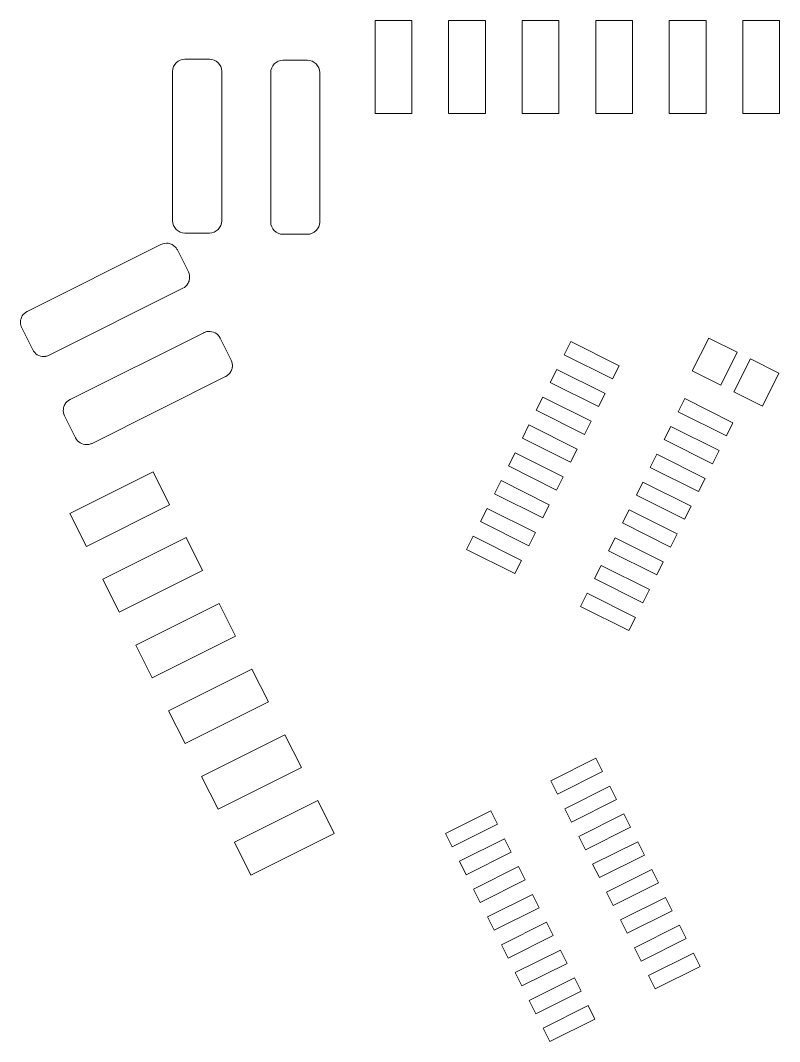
# Model space of a CAD drawing. Header units: inches. Extents: x 70.6 to 139.1, y 122.3 to 174.6.
# Drawn here: x 70.56 to 101.52, y 132.94 to 174.62 of the extents above; entities that cross this region are included whole.
import ezdxf

# ---------------------------------------------------------------- set-up
doc = ezdxf.new("R2010")
doc.units = ezdxf.units.IN
doc.header["$MEASUREMENT"] = 0
doc.layers.add('Calque 1', color=7, linetype='Continuous')

# ---------------------------------------------------------------- blocks, each defined once
blk = doc.blocks.new('block 2')
at = {"layer": 'Calque 1', "lineweight": 0}
for points in [[(86.523, 174.625), (85.023, 174.625), (85.023, 170.825), (86.523, 170.825), (86.523, 174.625)], [(89.524, 174.625), (88.024, 174.625), (88.024, 170.825), (89.524, 170.825), (89.524, 174.625)], [(92.524, 174.625), (91.024, 174.625), (91.024, 170.825), (92.524, 170.825), (92.524, 174.625)], [(95.524, 174.625), (94.024, 174.625), (94.024, 170.825), (95.524, 170.825), (95.524, 174.625)], [(98.524, 174.625), (97.024, 174.625), (97.024, 170.825), (98.524, 170.825), (98.524, 174.625)], [(101.524, 174.625), (100.024, 174.625), (100.024, 170.825), (101.524, 170.825), (101.524, 174.625)], [(94.706, 159.995), (94.974, 160.531), (93.007, 161.517), (92.739, 160.98), (94.706, 159.995)], [(99.799, 161.077), (98.637, 161.659), (97.965, 160.318), (99.127, 159.735), (99.799, 161.077)], [(101.498, 160.226), (100.336, 160.808), (99.664, 159.467), (100.826, 158.885), (101.498, 160.226)], [(94.137, 158.86), (94.406, 159.396), (92.439, 160.381), (92.17, 159.845), (94.137, 158.86)], [(93.568, 157.724), (93.837, 158.26), (91.87, 159.245), (91.601, 158.709), (93.568, 157.724)], [(99.355, 157.667), (99.624, 158.203), (97.657, 159.188), (97.388, 158.652), (99.355, 157.667)], [(93, 156.589), (93.269, 157.125), (91.301, 158.11), (91.033, 157.573), (93, 156.589)], [(98.787, 156.531), (99.055, 157.068), (97.088, 158.053), (96.82, 157.516), (98.787, 156.531)], [(92.431, 155.453), (92.7, 155.989), (90.733, 156.974), (90.464, 156.438), (92.431, 155.453)], [(98.218, 155.396), (98.487, 155.932), (96.52, 156.917), (96.251, 156.381), (98.218, 155.396)], [(72.572, 154.493), (73.244, 153.151), (76.642, 154.853), (75.97, 156.194), (72.572, 154.493)], [(91.863, 154.317), (92.131, 154.854), (90.164, 155.839), (89.895, 155.302), (91.863, 154.317)], [(97.65, 154.26), (97.918, 154.796), (95.951, 155.782), (95.682, 155.245), (97.65, 154.26)], [(91.294, 153.182), (91.563, 153.718), (89.595, 154.703), (89.327, 154.167), (91.294, 153.182)], [(97.081, 153.125), (97.349, 153.661), (95.382, 154.646), (95.114, 154.109), (97.081, 153.125)], [(73.916, 151.81), (74.587, 150.469), (77.985, 152.171), (77.313, 153.512), (73.916, 151.81)], [(90.725, 152.046), (90.994, 152.583), (89.027, 153.568), (88.758, 153.031), (90.725, 152.046)], [(96.512, 151.989), (96.781, 152.525), (94.814, 153.51), (94.545, 152.974), (96.512, 151.989)], [(95.943, 150.853), (96.212, 151.39), (94.245, 152.375), (93.976, 151.838), (95.943, 150.853)], [(95.375, 149.718), (95.644, 150.254), (93.676, 151.239), (93.408, 150.703), (95.375, 149.718)], [(75.259, 149.128), (75.931, 147.786), (79.328, 149.488), (78.657, 150.829), (75.259, 149.128)], [(76.602, 146.445), (77.274, 145.104), (80.672, 146.806), (80, 148.147), (76.602, 146.445)], [(77.946, 143.763), (78.617, 142.422), (82.015, 144.123), (81.343, 145.464), (77.946, 143.763)], [(94.032, 144.505), (92.193, 143.583), (92.466, 143.038), (94.305, 143.959), (94.032, 144.505)], [(94.601, 143.369), (92.761, 142.447), (93.034, 141.902), (94.874, 142.824), (94.601, 143.369)], [(79.289, 141.08), (79.961, 139.739), (83.359, 141.44), (82.687, 142.781), (79.289, 141.08)], [(89.74, 142.355), (87.9, 141.434), (88.173, 140.889), (90.013, 141.81), (89.74, 142.355)], [(95.17, 142.233), (93.33, 141.312), (93.603, 140.767), (95.443, 141.688), (95.17, 142.233)], [(90.309, 141.219), (88.469, 140.298), (88.742, 139.753), (90.581, 140.674), (90.309, 141.219)], [(95.738, 141.098), (93.899, 140.176), (94.172, 139.631), (96.011, 140.553), (95.738, 141.098)], [(90.877, 140.084), (89.038, 139.163), (89.31, 138.618), (91.15, 139.539), (90.877, 140.084)], [(96.307, 139.962), (94.467, 139.041), (94.74, 138.496), (96.58, 139.417), (96.307, 139.962)], [(91.446, 138.948), (89.606, 138.027), (89.879, 137.482), (91.719, 138.403), (91.446, 138.948)], [(96.876, 138.826), (95.036, 137.905), (95.309, 137.36), (97.149, 138.281), (96.876, 138.826)], [(92.015, 137.812), (90.175, 136.891), (90.448, 136.346), (92.287, 137.267), (92.015, 137.812)], [(97.444, 137.691), (95.605, 136.77), (95.878, 136.225), (97.717, 137.146), (97.444, 137.691)], [(92.583, 136.677), (90.743, 135.756), (91.016, 135.211), (92.856, 136.132), (92.583, 136.677)], [(98.013, 136.555), (96.173, 135.634), (96.446, 135.089), (98.286, 136.01), (98.013, 136.555)], [(93.152, 135.541), (91.312, 134.62), (91.585, 134.075), (93.425, 134.996), (93.152, 135.541)], [(93.72, 134.406), (91.881, 133.485), (92.154, 132.94), (93.993, 133.861), (93.72, 134.406)]]:
    blk.add_lwpolyline(points, dxfattribs=at)
for points, knots in [([(78.265, 165.946), (78.265, 165.946), (77.265, 165.946), (77.265, 165.946), (76.989, 165.946), (76.765, 166.17), (76.765, 166.446), (76.765, 166.446), (76.765, 172.546), (76.765, 172.546), (76.765, 172.822), (76.989, 173.046), (77.265, 173.046), (77.265, 173.046), (78.265, 173.046), (78.265, 173.046), (78.541, 173.046), (78.765, 172.822), (78.765, 172.546), (78.765, 172.546), (78.765, 166.446), (78.765, 166.446), (78.765, 166.17), (78.541, 165.946), (78.265, 165.946)], [0, 0, 0, 0, 1, 1, 1, 2, 2, 2, 3, 3, 3, 4, 4, 4, 5, 5, 5, 6, 6, 6, 7, 7, 7, 8, 8, 8, 8]), ([(82.265, 165.896), (82.265, 165.896), (81.265, 165.896), (81.265, 165.896), (80.989, 165.896), (80.765, 166.12), (80.765, 166.396), (80.765, 166.396), (80.765, 172.496), (80.765, 172.496), (80.765, 172.772), (80.989, 172.996), (81.265, 172.996), (81.265, 172.996), (82.265, 172.996), (82.265, 172.996), (82.541, 172.996), (82.765, 172.772), (82.765, 172.496), (82.765, 172.496), (82.765, 166.396), (82.765, 166.396), (82.765, 166.12), (82.541, 165.896), (82.265, 165.896)], [0, 0, 0, 0, 1, 1, 1, 2, 2, 2, 3, 3, 3, 4, 4, 4, 5, 5, 5, 6, 6, 6, 7, 7, 7, 8, 8, 8, 8]), ([(71.504, 160.905), (71.32, 160.905), (71.144, 161.007), (71.056, 161.182), (71.056, 161.182), (71.056, 161.182), (71.056, 161.183), (71.056, 161.183), (70.609, 162.076), (70.609, 162.076), (70.609, 162.076), (70.609, 162.076), (70.609, 162.076), (70.609, 162.076), (70.608, 162.076), (70.608, 162.076), (70.608, 162.076), (70.608, 162.076), (70.608, 162.076), (70.608, 162.076), (70.608, 162.076), (70.608, 162.076), (70.608, 162.076), (70.608, 162.077), (70.608, 162.077), (70.608, 162.077), (70.608, 162.077), (70.608, 162.077), (70.572, 162.149), (70.555, 162.226), (70.556, 162.302), (70.556, 162.302), (70.556, 162.302), (70.556, 162.302), (70.556, 162.302), (70.556, 162.302), (70.556, 162.303), (70.556, 162.303), (70.556, 162.303), (70.556, 162.303), (70.556, 162.303), (70.556, 162.303), (70.556, 162.303), (70.556, 162.303), (70.556, 162.303), (70.556, 162.303), (70.556, 162.304), (70.556, 162.304), (70.556, 162.304), (70.556, 162.304), (70.556, 162.305), (70.556, 162.305), (70.556, 162.305), (70.556, 162.305), (70.556, 162.306), (70.556, 162.306), (70.556, 162.306), (70.556, 162.306), (70.556, 162.306), (70.556, 162.306), (70.556, 162.306), (70.556, 162.306), (70.556, 162.307), (70.556, 162.307), (70.556, 162.307), (70.556, 162.307), (70.556, 162.307), (70.556, 162.308), (70.556, 162.308), (70.556, 162.308), (70.556, 162.308), (70.556, 162.308), (70.556, 162.309), (70.556, 162.309), (70.556, 162.309), (70.556, 162.309), (70.556, 162.309), (70.556, 162.309), (70.556, 162.309), (70.556, 162.31), (70.556, 162.31), (70.556, 162.31), (70.556, 162.311), (70.556, 162.311), (70.556, 162.311), (70.555, 162.311), (70.556, 162.311), (70.556, 162.312), (70.556, 162.312), (70.556, 162.312), (70.556, 162.312), (70.556, 162.312), (70.556, 162.313), (70.556, 162.313), (70.556, 162.313), (70.556, 162.313), (70.556, 162.314), (70.556, 162.314), (70.556, 162.314), (70.556, 162.314), (70.556, 162.314), (70.556, 162.314), (70.556, 162.314), (70.556, 162.314), (70.556, 162.315), (70.556, 162.315), (70.556, 162.315), (70.556, 162.315), (70.556, 162.315), (70.556, 162.316), (70.556, 162.316), (70.556, 162.316), (70.556, 162.316), (70.556, 162.317), (70.556, 162.317), (70.556, 162.317), (70.556, 162.317), (70.556, 162.317), (70.556, 162.317), (70.556, 162.317), (70.556, 162.317), (70.556, 162.317), (70.556, 162.318), (70.556, 162.318), (70.556, 162.318), (70.556, 162.318), (70.556, 162.318), (70.556, 162.319), (70.556, 162.319), (70.556, 162.319), (70.556, 162.319), (70.556, 162.319), (70.556, 162.319), (70.556, 162.319), (70.556, 162.32), (70.556, 162.32), (70.556, 162.32), (70.556, 162.32), (70.556, 162.32), (70.556, 162.32), (70.556, 162.32), (70.556, 162.321), (70.556, 162.321), (70.556, 162.321), (70.556, 162.321), (70.556, 162.321), (70.556, 162.321), (70.556, 162.321), (70.556, 162.321), (70.556, 162.321), (70.556, 162.321), (70.556, 162.322), (70.556, 162.322), (70.556, 162.322), (70.556, 162.322), (70.556, 162.322), (70.556, 162.322), (70.564, 162.495), (70.662, 162.659), (70.826, 162.744), (70.826, 162.744), (70.826, 162.744), (70.826, 162.744), (70.826, 162.744), (70.826, 162.744), (70.827, 162.744), (70.827, 162.744), (70.827, 162.744), (70.827, 162.744), (70.827, 162.744), (70.827, 162.745), (70.827, 162.745), (70.828, 162.745), (70.828, 162.745), (70.828, 162.745), (70.828, 162.745), (70.829, 162.745), (70.829, 162.745), (70.829, 162.745), (70.829, 162.746), (70.83, 162.746), (70.83, 162.746), (70.83, 162.746), (70.83, 162.746), (70.831, 162.747), (70.831, 162.747), (70.831, 162.746), (70.831, 162.747), (70.831, 162.747), (70.831, 162.747), (70.831, 162.747), (70.832, 162.747), (70.832, 162.747), (70.832, 162.747), (76.286, 165.478), (76.286, 165.478), (76.381, 165.526), (76.484, 165.54), (76.583, 165.526), (76.697, 165.509), (76.803, 165.453), (76.882, 165.366), (76.911, 165.333), (76.936, 165.296), (76.957, 165.255), (76.957, 165.255), (76.957, 165.254), (76.958, 165.254), (76.958, 165.254), (77.405, 164.361), (77.405, 164.361), (77.452, 164.266), (77.467, 164.164), (77.453, 164.067), (77.453, 164.067), (77.453, 164.067), (77.453, 164.066), (77.453, 164.066), (77.453, 164.066), (77.453, 164.066), (77.453, 164.066), (77.452, 164.066), (77.453, 164.065), (77.453, 164.065), (77.453, 164.065), (77.452, 164.064), (77.452, 164.064), (77.452, 164.064), (77.452, 164.064), (77.452, 164.064), (77.452, 164.064), (77.452, 164.064), (77.452, 164.064), (77.452, 164.064), (77.452, 164.064), (77.444, 164.005), (77.425, 163.949), (77.397, 163.897), (77.397, 163.897), (77.397, 163.897), (77.397, 163.897), (77.396, 163.897), (77.396, 163.896), (77.396, 163.896), (77.396, 163.896), (77.396, 163.896), (77.396, 163.896), (77.395, 163.895), (77.395, 163.894), (77.394, 163.892), (77.394, 163.892), (77.394, 163.892), (77.394, 163.892), (77.394, 163.892), (77.394, 163.892), (77.394, 163.892), (77.394, 163.892), (77.394, 163.892), (77.394, 163.892), (77.394, 163.892), (77.394, 163.891), (77.393, 163.891), (77.393, 163.891), (77.394, 163.891), (77.393, 163.891), (77.393, 163.891), (77.393, 163.891), (77.393, 163.891), (77.393, 163.89), (77.393, 163.89), (77.393, 163.89), (77.393, 163.89), (77.393, 163.89), (77.393, 163.89), (77.393, 163.89), (77.392, 163.89), (77.392, 163.889), (77.392, 163.889), (77.392, 163.889), (77.392, 163.889), (77.392, 163.889), (77.392, 163.889), (77.392, 163.888), (77.392, 163.888), (77.391, 163.888), (77.391, 163.888), (77.391, 163.888), (77.391, 163.888), (77.391, 163.887), (77.391, 163.887), (77.391, 163.887), (77.391, 163.887), (77.391, 163.887), (77.391, 163.887), (77.391, 163.887), (77.391, 163.887), (77.391, 163.887), (77.391, 163.887), (77.391, 163.887), (77.39, 163.887), (77.39, 163.886), (77.39, 163.886), (77.39, 163.886), (77.39, 163.886), (77.39, 163.885), (77.389, 163.885), (77.39, 163.885), (77.389, 163.884), (77.389, 163.883), (77.389, 163.883), (77.388, 163.883), (77.389, 163.882), (77.388, 163.882), (77.388, 163.882), (77.387, 163.881), (77.387, 163.88), (77.387, 163.88), (77.387, 163.88), (77.387, 163.88), (77.387, 163.88), (77.387, 163.88), (77.386, 163.879), (77.386, 163.879), (77.386, 163.879), (77.386, 163.879), (77.387, 163.879), (77.387, 163.879), (77.386, 163.879), (77.339, 163.8), (77.27, 163.734), (77.182, 163.69), (77.181, 163.69), (77.181, 163.689), (77.18, 163.689), (77.18, 163.689), (71.727, 160.958), (71.727, 160.958), (71.692, 160.941), (71.655, 160.928), (71.618, 160.919), (71.619, 160.919), (71.618, 160.919), (71.618, 160.919), (71.618, 160.919), (71.617, 160.919), (71.617, 160.918), (71.617, 160.918), (71.616, 160.918), (71.616, 160.918), (71.616, 160.918), (71.616, 160.918), (71.616, 160.918), (71.616, 160.918), (71.616, 160.918), (71.616, 160.918), (71.615, 160.918), (71.615, 160.918), (71.615, 160.918), (71.615, 160.918), (71.615, 160.918), (71.615, 160.918), (71.615, 160.918), (71.614, 160.918), (71.614, 160.918), (71.614, 160.918), (71.614, 160.917), (71.613, 160.918), (71.613, 160.918), (71.613, 160.917), (71.613, 160.917), (71.613, 160.918), (71.613, 160.917), (71.612, 160.917), (71.612, 160.917), (71.611, 160.917), (71.611, 160.917), (71.611, 160.917), (71.611, 160.917), (71.61, 160.917), (71.61, 160.917), (71.61, 160.917), (71.61, 160.917), (71.609, 160.917), (71.609, 160.917), (71.609, 160.917), (71.609, 160.917), (71.608, 160.916), (71.608, 160.916), (71.608, 160.916), (71.608, 160.916), (71.607, 160.916), (71.607, 160.916), (71.607, 160.916), (71.607, 160.916), (71.607, 160.916), (71.606, 160.916), (71.606, 160.916), (71.606, 160.916), (71.606, 160.916), (71.606, 160.916), (71.606, 160.916), (71.606, 160.916), (71.605, 160.916), (71.605, 160.916), (71.605, 160.916), (71.605, 160.916), (71.605, 160.916), (71.605, 160.916), (71.605, 160.916), (71.605, 160.916), (71.604, 160.916), (71.604, 160.916), (71.604, 160.916), (71.604, 160.916), (71.604, 160.916), (71.604, 160.916), (71.603, 160.916), (71.603, 160.915), (71.603, 160.915), (71.601, 160.915), (71.6, 160.915), (71.6, 160.915), (71.6, 160.915), (71.6, 160.915), (71.6, 160.915), (71.6, 160.914), (71.599, 160.915), (71.599, 160.915), (71.598, 160.915), (71.598, 160.914), (71.598, 160.914), (71.598, 160.914), (71.598, 160.914), (71.598, 160.914), (71.597, 160.914), (71.597, 160.914), (71.597, 160.914), (71.597, 160.914), (71.597, 160.914), (71.597, 160.914), (71.596, 160.914), (71.596, 160.914), (71.596, 160.914), (71.596, 160.914), (71.596, 160.914), (71.595, 160.914), (71.595, 160.914), (71.595, 160.914), (71.595, 160.914), (71.594, 160.914), (71.594, 160.914), (71.594, 160.914), (71.594, 160.914), (71.593, 160.914), (71.593, 160.914), (71.593, 160.913), (71.592, 160.913), (71.592, 160.913), (71.592, 160.913), (71.591, 160.913), (71.591, 160.913), (71.591, 160.913), (71.591, 160.913), (71.59, 160.913), (71.59, 160.913), (71.59, 160.913), (71.59, 160.913), (71.59, 160.913), (71.59, 160.913), (71.59, 160.913), (71.589, 160.913), (71.589, 160.913), (71.589, 160.913), (71.589, 160.912), (71.589, 160.913), (71.588, 160.913), (71.588, 160.912), (71.588, 160.912), (71.587, 160.912), (71.587, 160.912), (71.587, 160.912), (71.587, 160.912), (71.586, 160.912), (71.586, 160.912), (71.586, 160.912), (71.586, 160.912), (71.586, 160.912), (71.586, 160.912), (71.585, 160.912), (71.585, 160.912), (71.584, 160.912), (71.584, 160.912), (71.584, 160.912), (71.584, 160.912), (71.584, 160.912), (71.584, 160.912), (71.557, 160.907), (71.53, 160.905), (71.504, 160.905)], [0, 0, 0, 0, 1, 1, 1, 2, 2, 2, 3, 3, 3, 4, 4, 4, 5, 5, 5, 6, 6, 6, 7, 7, 7, 8, 8, 8, 9, 9, 9, 10, 10, 10, 11, 11, 11, 12, 12, 12, 13, 13, 13, 14, 14, 14, 15, 15, 15, 16, 16, 16, 17, 17, 17, 18, 18, 18, 19, 19, 19, 20, 20, 20, 21, 21, 21, 22, 22, 22, 23, 23, 23, 24, 24, 24, 25, 25, 25, 26, 26, 26, 27, 27, 27, 28, 28, 28, 29, 29, 29, 30, 30, 30, 31, 31, 31, 32, 32, 32, 33, 33, 33, 34, 34, 34, 35, 35, 35, 36, 36, 36, 37, 37, 37, 38, 38, 38, 39, 39, 39, 40, 40, 40, 41, 41, 41, 42, 42, 42, 43, 43, 43, 44, 44, 44, 45, 45, 45, 46, 46, 46, 47, 47, 47, 48, 48, 48, 49, 49, 49, 50, 50, 50, 51, 51, 51, 52, 52, 52, 53, 53, 53, 54, 54, 54, 55, 55, 55, 56, 56, 56, 57, 57, 57, 58, 58, 58, 59, 59, 59, 60, 60, 60, 61, 61, 61, 62, 62, 62, 63, 63, 63, 64, 64, 64, 65, 65, 65, 66, 66, 66, 67, 67, 67, 68, 68, 68, 69, 69, 69, 70, 70, 70, 71, 71, 71, 72, 72, 72, 73, 73, 73, 74, 74, 74, 75, 75, 75, 76, 76, 76, 77, 77, 77, 78, 78, 78, 79, 79, 79, 80, 80, 80, 81, 81, 81, 82, 82, 82, 83, 83, 83, 84, 84, 84, 85, 85, 85, 86, 86, 86, 87, 87, 87, 88, 88, 88, 89, 89, 89, 90, 90, 90, 91, 91, 91, 92, 92, 92, 93, 93, 93, 94, 94, 94, 95, 95, 95, 96, 96, 96, 97, 97, 97, 98, 98, 98, 99, 99, 99, 100, 100, 100, 101, 101, 101, 102, 102, 102, 103, 103, 103, 104, 104, 104, 105, 105, 105, 106, 106, 106, 107, 107, 107, 108, 108, 108, 109, 109, 109, 110, 110, 110, 111, 111, 111, 112, 112, 112, 113, 113, 113, 114, 114, 114, 115, 115, 115, 116, 116, 116, 117, 117, 117, 118, 118, 118, 119, 119, 119, 120, 120, 120, 121, 121, 121, 122, 122, 122, 123, 123, 123, 124, 124, 124, 125, 125, 125, 126, 126, 126, 127, 127, 127, 128, 128, 128, 129, 129, 129, 130, 130, 130, 131, 131, 131, 132, 132, 132, 133, 133, 133, 134, 134, 134, 135, 135, 135, 136, 136, 136, 137, 137, 137, 138, 138, 138, 139, 139, 139, 140, 140, 140, 141, 141, 141, 142, 142, 142, 143, 143, 143, 144, 144, 144, 145, 145, 145, 146, 146, 146, 147, 147, 147, 148, 148, 148, 149, 149, 149, 150, 150, 150, 151, 151, 151, 152, 152, 152, 153, 153, 153, 154, 154, 154, 155, 155, 155, 156, 156, 156, 157, 157, 157, 158, 158, 158, 159, 159, 159, 160, 160, 160, 161, 161, 161, 162, 162, 162, 163, 163, 163, 164, 164, 164, 165, 165, 165, 166, 166, 166, 166]), ([(73.25, 157.307), (73.067, 157.307), (72.89, 157.408), (72.803, 157.583), (72.803, 157.583), (72.355, 158.477), (72.355, 158.477), (72.308, 158.569), (72.294, 158.67), (72.306, 158.765), (72.306, 158.765), (72.306, 158.765), (72.306, 158.765), (72.306, 158.765), (72.306, 158.766), (72.306, 158.766), (72.306, 158.766), (72.306, 158.766), (72.306, 158.766), (72.306, 158.766), (72.306, 158.766), (72.306, 158.767), (72.306, 158.767), (72.306, 158.767), (72.306, 158.767), (72.307, 158.767), (72.306, 158.767), (72.306, 158.767), (72.306, 158.768), (72.306, 158.768), (72.306, 158.768), (72.306, 158.768), (72.307, 158.768), (72.307, 158.768), (72.307, 158.768), (72.307, 158.769), (72.307, 158.769), (72.307, 158.769), (72.307, 158.769), (72.307, 158.769), (72.307, 158.769), (72.307, 158.77), (72.307, 158.77), (72.307, 158.77), (72.307, 158.77), (72.307, 158.77), (72.307, 158.77), (72.307, 158.77), (72.307, 158.771), (72.307, 158.771), (72.307, 158.771), (72.307, 158.771), (72.307, 158.772), (72.307, 158.772), (72.307, 158.772), (72.307, 158.772), (72.307, 158.772), (72.307, 158.773), (72.307, 158.773), (72.307, 158.773), (72.307, 158.773), (72.307, 158.773), (72.307, 158.773), (72.307, 158.773), (72.307, 158.774), (72.307, 158.774), (72.307, 158.774), (72.307, 158.774), (72.307, 158.775), (72.307, 158.775), (72.307, 158.775), (72.307, 158.775), (72.307, 158.775), (72.307, 158.775), (72.308, 158.775), (72.308, 158.775), (72.308, 158.775), (72.308, 158.776), (72.308, 158.776), (72.308, 158.776), (72.308, 158.776), (72.308, 158.777), (72.308, 158.777), (72.308, 158.777), (72.308, 158.777), (72.308, 158.777), (72.308, 158.777), (72.308, 158.777), (72.308, 158.777), (72.308, 158.778), (72.308, 158.778), (72.308, 158.778), (72.308, 158.778), (72.308, 158.778), (72.308, 158.779), (72.308, 158.779), (72.308, 158.779), (72.308, 158.779), (72.308, 158.779), (72.308, 158.779), (72.308, 158.779), (72.308, 158.78), (72.308, 158.78), (72.308, 158.78), (72.308, 158.78), (72.308, 158.78), (72.308, 158.78), (72.309, 158.781), (72.308, 158.781), (72.308, 158.781), (72.308, 158.781), (72.308, 158.781), (72.308, 158.782), (72.309, 158.782), (72.309, 158.782), (72.309, 158.782), (72.308, 158.783), (72.309, 158.783), (72.309, 158.783), (72.309, 158.783), (72.309, 158.783), (72.309, 158.783), (72.309, 158.784), (72.309, 158.784), (72.309, 158.784), (72.309, 158.784), (72.309, 158.784), (72.309, 158.785), (72.309, 158.785), (72.309, 158.785), (72.309, 158.785), (72.309, 158.785), (72.309, 158.786), (72.309, 158.786), (72.309, 158.786), (72.309, 158.786), (72.309, 158.786), (72.309, 158.787), (72.309, 158.787), (72.309, 158.787), (72.309, 158.787), (72.309, 158.787), (72.309, 158.787), (72.309, 158.787), (72.309, 158.787), (72.309, 158.787), (72.31, 158.788), (72.31, 158.788), (72.31, 158.788), (72.31, 158.788), (72.31, 158.788), (72.31, 158.789), (72.31, 158.789), (72.31, 158.789), (72.31, 158.789), (72.31, 158.789), (72.31, 158.789), (72.31, 158.79), (72.31, 158.79), (72.31, 158.79), (72.31, 158.79), (72.31, 158.791), (72.31, 158.791), (72.31, 158.791), (72.31, 158.791), (72.31, 158.792), (72.31, 158.792), (72.31, 158.792), (72.31, 158.792), (72.31, 158.792), (72.31, 158.792), (72.31, 158.793), (72.311, 158.793), (72.31, 158.793), (72.31, 158.793), (72.31, 158.793), (72.311, 158.794), (72.311, 158.794), (72.311, 158.794), (72.311, 158.794), (72.311, 158.794), (72.31, 158.794), (72.311, 158.795), (72.311, 158.795), (72.311, 158.795), (72.311, 158.795), (72.311, 158.795), (72.311, 158.796), (72.311, 158.796), (72.311, 158.796), (72.311, 158.796), (72.311, 158.796), (72.311, 158.797), (72.311, 158.797), (72.311, 158.797), (72.311, 158.797), (72.311, 158.797), (72.311, 158.797), (72.311, 158.798), (72.311, 158.798), (72.311, 158.798), (72.311, 158.798), (72.311, 158.798), (72.312, 158.798), (72.312, 158.798), (72.312, 158.798), (72.312, 158.798), (72.312, 158.799), (72.312, 158.799), (72.312, 158.799), (72.312, 158.799), (72.312, 158.799), (72.312, 158.799), (72.312, 158.8), (72.312, 158.8), (72.312, 158.8), (72.312, 158.8), (72.312, 158.8), (72.312, 158.8), (72.312, 158.8), (72.312, 158.8), (72.312, 158.801), (72.312, 158.801), (72.312, 158.801), (72.312, 158.801), (72.312, 158.801), (72.312, 158.802), (72.312, 158.803), (72.313, 158.803), (72.313, 158.803), (72.313, 158.804), (72.313, 158.804), (72.313, 158.805), (72.313, 158.806), (72.314, 158.808), (72.314, 158.808), (72.314, 158.808), (72.314, 158.808), (72.314, 158.808), (72.314, 158.809), (72.314, 158.809), (72.314, 158.809), (72.314, 158.809), (72.314, 158.809), (72.315, 158.813), (72.315, 158.816), (72.316, 158.82), (72.316, 158.82), (72.316, 158.82), (72.316, 158.82), (72.322, 158.843), (72.329, 158.866), (72.339, 158.889), (72.339, 158.889), (72.339, 158.889), (72.339, 158.889), (72.339, 158.889), (72.339, 158.89), (72.339, 158.891), (72.339, 158.891), (72.34, 158.891), (72.34, 158.891), (72.34, 158.891), (72.34, 158.892), (72.34, 158.892), (72.34, 158.892), (72.34, 158.893), (72.341, 158.894), (72.341, 158.894), (72.341, 158.894), (72.341, 158.894), (72.341, 158.894), (72.341, 158.894), (72.341, 158.894), (72.341, 158.894), (72.341, 158.894), (72.341, 158.894), (72.341, 158.895), (72.341, 158.895), (72.341, 158.896), (72.341, 158.896), (72.341, 158.896), (72.341, 158.896), (72.342, 158.896), (72.342, 158.897), (72.342, 158.898), (72.342, 158.898), (72.342, 158.898), (72.342, 158.898), (72.343, 158.898), (72.343, 158.898), (72.343, 158.898), (72.343, 158.898), (72.343, 158.898), (72.343, 158.898), (72.343, 158.899), (72.343, 158.899), (72.343, 158.899), (72.343, 158.899), (72.343, 158.899), (72.343, 158.9), (72.343, 158.9), (72.343, 158.9), (72.344, 158.9), (72.344, 158.9), (72.344, 158.901), (72.344, 158.901), (72.344, 158.901), (72.344, 158.901), (72.344, 158.901), (72.344, 158.901), (72.344, 158.901), (72.344, 158.901), (72.344, 158.901), (72.344, 158.902), (72.344, 158.902), (72.344, 158.902), (72.344, 158.902), (72.344, 158.902), (72.344, 158.902), (72.344, 158.902), (72.344, 158.902), (72.344, 158.902), (72.344, 158.903), (72.344, 158.903), (72.345, 158.903), (72.345, 158.903), (72.345, 158.903), (72.345, 158.903), (72.345, 158.903), (72.345, 158.903), (72.345, 158.904), (72.345, 158.904), (72.345, 158.904), (72.345, 158.904), (72.345, 158.904), (72.345, 158.905), (72.345, 158.904), (72.345, 158.905), (72.346, 158.905), (72.346, 158.905), (72.346, 158.906), (72.346, 158.906), (72.346, 158.906), (72.346, 158.906), (72.346, 158.907), (72.346, 158.907), (72.346, 158.907), (72.347, 158.907), (72.347, 158.907), (72.347, 158.908), (72.347, 158.908), (72.347, 158.908), (72.347, 158.908), (72.347, 158.909), (72.347, 158.909), (72.347, 158.909), (72.348, 158.909), (72.348, 158.909), (72.348, 158.909), (72.348, 158.909), (72.348, 158.91), (72.348, 158.91), (72.348, 158.91), (72.348, 158.91), (72.348, 158.911), (72.348, 158.911), (72.348, 158.911), (72.348, 158.911), (72.349, 158.911), (72.349, 158.912), (72.349, 158.912), (72.349, 158.912), (72.349, 158.912), (72.349, 158.912), (72.349, 158.912), (72.349, 158.912), (72.349, 158.912), (72.349, 158.913), (72.349, 158.913), (72.349, 158.913), (72.349, 158.913), (72.349, 158.913), (72.349, 158.913), (72.349, 158.913), (72.349, 158.913), (72.349, 158.913), (72.349, 158.913), (72.349, 158.914), (72.35, 158.914), (72.35, 158.914), (72.35, 158.914), (72.35, 158.915), (72.35, 158.915), (72.35, 158.915), (72.35, 158.915), (72.35, 158.915), (72.35, 158.915), (72.35, 158.915), (72.35, 158.915), (72.35, 158.915), (72.35, 158.916), (72.35, 158.916), (72.35, 158.916), (72.351, 158.916), (72.351, 158.916), (72.35, 158.916), (72.35, 158.917), (72.351, 158.917), (72.351, 158.917), (72.351, 158.917), (72.351, 158.917), (72.351, 158.918), (72.351, 158.918), (72.351, 158.918), (72.352, 158.918), (72.351, 158.918), (72.352, 158.919), (72.352, 158.919), (72.352, 158.919), (72.352, 158.919), (72.352, 158.919), (72.352, 158.919), (72.352, 158.92), (72.352, 158.92), (72.353, 158.92), (72.353, 158.92), (72.353, 158.92), (72.353, 158.92), (72.353, 158.92), (72.353, 158.92), (72.353, 158.921), (72.353, 158.921), (72.353, 158.921), (72.353, 158.921), (72.353, 158.921), (72.353, 158.921), (72.353, 158.921), (72.353, 158.921), (72.353, 158.921), (72.353, 158.922), (72.353, 158.922), (72.353, 158.922), (72.354, 158.922), (72.354, 158.922), (72.353, 158.922), (72.353, 158.923), (72.354, 158.923), (72.354, 158.923), (72.354, 158.923), (72.354, 158.923), (72.354, 158.923), (72.354, 158.923), (72.355, 158.924), (72.355, 158.924), (72.355, 158.924), (72.355, 158.925), (72.355, 158.925), (72.355, 158.925), (72.355, 158.925), (72.355, 158.926), (72.355, 158.926), (72.355, 158.926), (72.356, 158.926), (72.356, 158.926), (72.356, 158.927), (72.356, 158.927), (72.356, 158.927), (72.356, 158.927), (72.356, 158.927), (72.356, 158.928), (72.356, 158.928), (72.357, 158.928), (72.357, 158.928), (72.357, 158.928), (72.357, 158.929), (72.357, 158.929), (72.357, 158.929), (72.357, 158.929), (72.357, 158.929), (72.357, 158.93), (72.358, 158.93), (72.358, 158.93), (72.358, 158.93), (72.358, 158.93), (72.358, 158.931), (72.358, 158.931), (72.358, 158.931), (72.358, 158.931), (72.358, 158.931), (72.358, 158.931), (72.359, 158.932), (72.359, 158.932), (72.359, 158.932), (72.359, 158.933), (72.359, 158.933), (72.359, 158.933), (72.359, 158.933), (72.359, 158.933), (72.359, 158.933), (72.36, 158.933), (72.36, 158.934), (72.36, 158.934), (72.36, 158.934), (72.36, 158.934), (72.36, 158.935), (72.36, 158.935), (72.36, 158.935), (72.36, 158.935), (72.36, 158.935), (72.36, 158.935), (72.36, 158.935), (72.36, 158.936), (72.361, 158.936), (72.361, 158.936), (72.361, 158.936), (72.361, 158.936), (72.361, 158.936), (72.361, 158.936), (72.361, 158.936), (72.361, 158.936), (72.361, 158.937), (72.361, 158.937), (72.361, 158.937), (72.361, 158.937), (72.361, 158.937), (72.361, 158.937), (72.361, 158.937), (72.361, 158.937), (72.361, 158.937), (72.361, 158.938), (72.362, 158.938), (72.361, 158.938), (72.361, 158.938), (72.362, 158.938), (72.362, 158.938), (72.362, 158.938), (72.362, 158.938), (72.362, 158.939), (72.363, 158.939), (72.362, 158.939), (72.363, 158.939), (72.363, 158.939), (72.363, 158.94), (72.363, 158.94), (72.363, 158.94), (72.363, 158.94), (72.363, 158.94), (72.363, 158.94), (72.363, 158.94), (72.363, 158.94), (72.363, 158.941), (72.363, 158.941), (72.363, 158.941), (72.363, 158.941), (72.363, 158.941), (72.363, 158.941), (72.364, 158.941), (72.364, 158.942), (72.364, 158.942), (72.364, 158.942), (72.364, 158.942), (72.364, 158.942), (72.364, 158.942), (72.364, 158.942), (72.364, 158.942), (72.364, 158.942), (72.364, 158.942), (72.364, 158.943), (72.365, 158.943), (72.365, 158.943), (72.365, 158.943), (72.365, 158.943), (72.365, 158.944), (72.365, 158.944), (72.365, 158.944), (72.365, 158.944), (72.365, 158.944), (72.365, 158.944), (72.365, 158.944), (72.365, 158.944), (72.365, 158.944), (72.365, 158.944), (72.365, 158.945), (72.365, 158.945), (72.366, 158.945), (72.366, 158.945), (72.366, 158.945), (72.366, 158.945), (72.366, 158.945), (72.366, 158.945), (72.366, 158.946), (72.366, 158.946), (72.366, 158.946), (72.366, 158.946), (72.366, 158.946), (72.366, 158.946), (72.366, 158.946), (72.366, 158.947), (72.367, 158.947), (72.367, 158.947), (72.367, 158.947), (72.367, 158.947), (72.367, 158.947), (72.368, 158.948), (72.368, 158.95), (72.369, 158.951), (72.369, 158.951), (72.369, 158.951), (72.369, 158.951), (72.369, 158.951), (72.369, 158.951), (72.369, 158.952), (72.369, 158.952), (72.369, 158.952), (72.369, 158.952), (72.369, 158.952), (72.37, 158.952), (72.37, 158.952), (72.37, 158.952), (72.37, 158.952), (72.37, 158.952), (72.417, 159.034), (72.488, 159.102), (72.578, 159.148), (72.578, 159.148), (72.579, 159.148), (72.579, 159.148), (72.579, 159.148), (78.031, 161.878), (78.031, 161.878), (78.032, 161.879), (78.032, 161.879), (78.032, 161.879), (78.051, 161.888), (78.07, 161.897), (78.09, 161.903), (78.09, 161.903), (78.09, 161.903), (78.09, 161.904), (78.09, 161.904), (78.091, 161.904), (78.091, 161.904), (78.092, 161.904), (78.092, 161.904), (78.092, 161.904), (78.136, 161.919), (78.18, 161.928), (78.225, 161.931), (78.225, 161.931), (78.225, 161.931), (78.225, 161.931), (78.225, 161.931), (78.225, 161.931), (78.225, 161.931), (78.416, 161.942), (78.611, 161.841), (78.703, 161.656), (78.703, 161.656), (79.151, 160.762), (79.151, 160.762), (79.198, 160.669), (79.212, 160.569), (79.2, 160.474), (79.2, 160.474), (79.2, 160.474), (79.2, 160.474), (79.2, 160.473), (79.2, 160.473), (79.2, 160.473), (79.2, 160.473), (79.2, 160.473), (79.2, 160.473), (79.2, 160.473), (79.2, 160.472), (79.2, 160.472), (79.2, 160.472), (79.2, 160.472), (79.2, 160.472), (79.199, 160.472), (79.2, 160.471), (79.2, 160.471), (79.2, 160.471), (79.2, 160.471), (79.2, 160.471), (79.2, 160.471), (79.199, 160.471), (79.199, 160.471), (79.199, 160.47), (79.199, 160.47), (79.199, 160.47), (79.199, 160.47), (79.199, 160.47), (79.199, 160.47), (79.199, 160.469), (79.199, 160.469), (79.199, 160.469), (79.199, 160.469), (79.199, 160.469), (79.199, 160.468), (79.199, 160.468), (79.199, 160.468), (79.199, 160.468), (79.199, 160.468), (79.199, 160.468), (79.199, 160.468), (79.199, 160.467), (79.199, 160.467), (79.199, 160.467), (79.199, 160.467), (79.199, 160.466), (79.199, 160.466), (79.199, 160.466), (79.199, 160.466), (79.199, 160.465), (79.199, 160.465), (79.199, 160.465), (79.199, 160.465), (79.199, 160.465), (79.199, 160.465), (79.199, 160.464), (79.199, 160.464), (79.199, 160.464), (79.199, 160.464), (79.199, 160.464), (79.199, 160.464), (79.199, 160.464), (79.199, 160.464), (79.198, 160.463), (79.198, 160.463), (79.198, 160.463), (79.198, 160.463), (79.198, 160.463), (79.198, 160.463), (79.198, 160.463), (79.198, 160.462), (79.198, 160.462), (79.198, 160.462), (79.198, 160.462), (79.198, 160.462), (79.198, 160.462), (79.198, 160.461), (79.198, 160.461), (79.198, 160.461), (79.198, 160.461), (79.198, 160.461), (79.198, 160.461), (79.198, 160.46), (79.198, 160.46), (79.198, 160.46), (79.198, 160.46), (79.198, 160.46), (79.198, 160.46), (79.198, 160.46), (79.198, 160.459), (79.198, 160.459), (79.198, 160.459), (79.198, 160.459), (79.198, 160.458), (79.198, 160.458), (79.198, 160.458), (79.198, 160.458), (79.198, 160.458), (79.198, 160.458), (79.198, 160.457), (79.198, 160.457), (79.198, 160.457), (79.198, 160.457), (79.197, 160.457), (79.197, 160.456), (79.198, 160.456), (79.197, 160.456), (79.197, 160.456), (79.197, 160.455), (79.197, 160.455), (79.197, 160.455), (79.197, 160.455), (79.197, 160.455), (79.197, 160.455), (79.197, 160.454), (79.197, 160.454), (79.197, 160.454), (79.197, 160.454), (79.197, 160.454), (79.197, 160.454), (79.197, 160.453), (79.197, 160.453), (79.197, 160.453), (79.197, 160.453), (79.197, 160.453), (79.197, 160.452), (79.197, 160.452), (79.197, 160.452), (79.197, 160.452), (79.197, 160.452), (79.197, 160.452), (79.197, 160.452), (79.197, 160.452), (79.197, 160.451), (79.196, 160.451), (79.196, 160.451), (79.196, 160.451), (79.196, 160.45), (79.196, 160.45), (79.196, 160.45), (79.196, 160.45), (79.196, 160.45), (79.196, 160.449), (79.196, 160.449), (79.196, 160.449), (79.196, 160.449), (79.196, 160.449), (79.196, 160.449), (79.196, 160.448), (79.196, 160.448), (79.196, 160.448), (79.196, 160.448), (79.196, 160.448), (79.196, 160.448), (79.196, 160.447), (79.196, 160.447), (79.196, 160.447), (79.196, 160.447), (79.196, 160.447), (79.196, 160.447), (79.196, 160.446), (79.195, 160.446), (79.196, 160.446), (79.196, 160.446), (79.196, 160.445), (79.195, 160.445), (79.195, 160.445), (79.195, 160.445), (79.195, 160.445), (79.195, 160.445), (79.195, 160.445), (79.195, 160.444), (79.195, 160.444), (79.195, 160.444), (79.195, 160.444), (79.195, 160.443), (79.195, 160.443), (79.195, 160.443), (79.195, 160.443), (79.195, 160.443), (79.195, 160.443), (79.195, 160.442), (79.195, 160.442), (79.195, 160.442), (79.195, 160.442), (79.195, 160.442), (79.195, 160.442), (79.195, 160.441), (79.195, 160.441), (79.195, 160.441), (79.195, 160.441), (79.195, 160.441), (79.194, 160.441), (79.194, 160.441), (79.194, 160.441), (79.194, 160.44), (79.194, 160.44), (79.194, 160.44), (79.194, 160.44), (79.194, 160.44), (79.194, 160.439), (79.194, 160.439), (79.194, 160.439), (79.194, 160.439), (79.194, 160.439), (79.194, 160.439), (79.194, 160.439), (79.194, 160.438), (79.194, 160.438), (79.194, 160.438), (79.194, 160.438), (79.194, 160.438), (79.194, 160.438), (79.194, 160.437), (79.194, 160.437), (79.194, 160.437), (79.194, 160.436), (79.193, 160.435), (79.193, 160.435), (79.193, 160.435), (79.193, 160.435), (79.193, 160.434), (79.193, 160.432), (79.192, 160.431), (79.192, 160.431), (79.192, 160.431), (79.192, 160.431), (79.192, 160.43), (79.192, 160.43), (79.192, 160.429), (79.192, 160.429), (79.192, 160.429), (79.192, 160.429), (79.191, 160.426), (79.191, 160.423), (79.19, 160.419), (79.19, 160.419), (79.19, 160.419), (79.19, 160.419), (79.184, 160.396), (79.177, 160.372), (79.167, 160.35), (79.167, 160.35), (79.167, 160.35), (79.167, 160.35), (79.167, 160.349), (79.167, 160.349), (79.167, 160.348), (79.167, 160.348), (79.166, 160.347), (79.166, 160.347), (79.166, 160.347), (79.166, 160.347), (79.166, 160.347), (79.166, 160.346), (79.166, 160.346), (79.165, 160.345), (79.165, 160.345), (79.165, 160.345), (79.165, 160.345), (79.165, 160.345), (79.165, 160.345), (79.165, 160.345), (79.165, 160.345), (79.165, 160.344), (79.165, 160.344), (79.165, 160.344), (79.165, 160.344), (79.165, 160.343), (79.165, 160.343), (79.165, 160.343), (79.165, 160.343), (79.164, 160.342), (79.164, 160.342), (79.164, 160.341), (79.164, 160.341), (79.164, 160.341), (79.164, 160.341), (79.163, 160.341), (79.163, 160.341), (79.163, 160.34), (79.163, 160.34), (79.163, 160.34), (79.163, 160.34), (79.163, 160.34), (79.163, 160.34), (79.163, 160.34), (79.163, 160.34), (79.163, 160.339), (79.163, 160.339), (79.163, 160.339), (79.163, 160.339), (79.162, 160.338), (79.162, 160.338), (79.162, 160.338), (79.162, 160.338), (79.162, 160.338), (79.162, 160.338), (79.162, 160.338), (79.162, 160.338), (79.162, 160.337), (79.162, 160.337), (79.162, 160.337), (79.162, 160.337), (79.162, 160.337), (79.162, 160.337), (79.162, 160.337), (79.162, 160.337), (79.162, 160.337), (79.162, 160.336), (79.162, 160.336), (79.162, 160.336), (79.162, 160.336), (79.162, 160.336), (79.161, 160.336), (79.161, 160.336), (79.161, 160.336), (79.161, 160.336), (79.161, 160.335), (79.161, 160.335), (79.161, 160.335), (79.161, 160.335), (79.161, 160.335), (79.161, 160.335), (79.161, 160.334), (79.161, 160.334), (79.161, 160.334), (79.161, 160.334), (79.16, 160.334), (79.161, 160.334), (79.16, 160.333), (79.16, 160.333), (79.16, 160.333), (79.16, 160.332), (79.16, 160.332), (79.16, 160.332), (79.16, 160.332), (79.159, 160.331), (79.159, 160.331), (79.159, 160.331), (79.159, 160.331), (79.159, 160.331), (79.159, 160.33), (79.159, 160.33), (79.159, 160.33), (79.159, 160.33), (79.158, 160.329), (79.158, 160.329), (79.158, 160.329), (79.158, 160.329), (79.158, 160.329), (79.158, 160.329), (79.158, 160.329), (79.158, 160.328), (79.158, 160.328), (79.158, 160.328), (79.158, 160.328), (79.158, 160.327), (79.157, 160.327), (79.157, 160.327), (79.157, 160.327), (79.157, 160.327), (79.157, 160.327), (79.157, 160.327), (79.157, 160.327), (79.157, 160.326), (79.157, 160.326), (79.157, 160.326), (79.157, 160.326), (79.157, 160.326), (79.157, 160.326), (79.157, 160.326), (79.157, 160.326), (79.157, 160.325), (79.157, 160.325), (79.157, 160.325), (79.157, 160.325), (79.156, 160.325), (79.156, 160.325), (79.156, 160.325), (79.156, 160.324), (79.156, 160.324), (79.156, 160.324), (79.156, 160.324), (79.156, 160.324), (79.156, 160.324), (79.156, 160.324), (79.156, 160.324), (79.156, 160.323), (79.156, 160.323), (79.156, 160.323), (79.156, 160.323), (79.156, 160.323), (79.155, 160.323), (79.155, 160.323), (79.155, 160.323), (79.156, 160.322), (79.155, 160.322), (79.155, 160.322), (79.155, 160.322), (79.155, 160.321), (79.155, 160.321), (79.155, 160.321), (79.155, 160.321), (79.154, 160.32), (79.154, 160.321), (79.154, 160.32), (79.154, 160.32), (79.154, 160.32), (79.154, 160.319), (79.154, 160.319), (79.154, 160.319), (79.154, 160.319), (79.154, 160.319), (79.153, 160.319), (79.153, 160.319), (79.153, 160.319), (79.153, 160.319), (79.153, 160.318), (79.153, 160.318), (79.153, 160.318), (79.153, 160.318), (79.153, 160.318), (79.153, 160.318), (79.153, 160.318), (79.153, 160.318), (79.153, 160.318), (79.153, 160.317), (79.153, 160.317), (79.153, 160.317), (79.153, 160.317), (79.153, 160.317), (79.152, 160.317), (79.152, 160.317), (79.152, 160.317), (79.152, 160.316), (79.152, 160.316), (79.152, 160.316), (79.152, 160.315), (79.152, 160.315), (79.152, 160.315), (79.152, 160.315), (79.151, 160.315), (79.152, 160.315), (79.151, 160.314), (79.151, 160.314), (79.151, 160.314), (79.151, 160.314), (79.151, 160.313), (79.151, 160.313), (79.151, 160.313), (79.151, 160.313), (79.151, 160.313), (79.15, 160.312), (79.15, 160.312), (79.15, 160.312), (79.15, 160.311), (79.15, 160.311), (79.15, 160.311), (79.15, 160.311), (79.15, 160.311), (79.149, 160.311), (79.149, 160.31), (79.149, 160.31), (79.149, 160.31), (79.149, 160.31), (79.149, 160.31), (79.149, 160.309), (79.149, 160.309), (79.149, 160.309), (79.148, 160.309), (79.148, 160.309), (79.148, 160.309), (79.149, 160.309), (79.148, 160.308), (79.148, 160.308), (79.148, 160.308), (79.148, 160.307), (79.148, 160.308), (79.148, 160.307), (79.147, 160.307), (79.147, 160.307), (79.147, 160.307), (79.147, 160.306), (79.147, 160.306), (79.147, 160.306), (79.147, 160.305), (79.147, 160.305), (79.147, 160.305), (79.147, 160.305), (79.146, 160.305), (79.146, 160.305), (79.146, 160.304), (79.146, 160.304), (79.146, 160.304), (79.146, 160.304), (79.146, 160.304), (79.146, 160.304), (79.146, 160.304), (79.146, 160.304), (79.146, 160.303), (79.146, 160.303), (79.145, 160.303), (79.145, 160.303), (79.145, 160.303), (79.145, 160.303), (79.145, 160.303), (79.145, 160.303), (79.145, 160.302), (79.145, 160.302), (79.145, 160.302), (79.145, 160.302), (79.145, 160.302), (79.145, 160.302), (79.145, 160.302), (79.145, 160.302), (79.145, 160.301), (79.145, 160.301), (79.145, 160.301), (79.145, 160.301), (79.144, 160.301), (79.144, 160.301), (79.144, 160.3), (79.144, 160.3), (79.144, 160.3), (79.144, 160.3), (79.144, 160.3), (79.144, 160.3), (79.144, 160.299), (79.144, 160.3), (79.143, 160.299), (79.143, 160.299), (79.143, 160.299), (79.143, 160.299), (79.143, 160.299), (79.143, 160.299), (79.143, 160.299), (79.143, 160.299), (79.143, 160.298), (79.143, 160.298), (79.143, 160.298), (79.143, 160.298), (79.143, 160.298), (79.143, 160.298), (79.143, 160.298), (79.142, 160.298), (79.142, 160.297), (79.142, 160.297), (79.142, 160.297), (79.142, 160.297), (79.142, 160.297), (79.142, 160.297), (79.142, 160.297), (79.142, 160.296), (79.142, 160.296), (79.142, 160.296), (79.142, 160.296), (79.142, 160.296), (79.142, 160.296), (79.141, 160.296), (79.141, 160.295), (79.141, 160.295), (79.141, 160.295), (79.141, 160.295), (79.141, 160.295), (79.141, 160.295), (79.141, 160.295), (79.141, 160.295), (79.141, 160.294), (79.141, 160.294), (79.141, 160.294), (79.141, 160.294), (79.141, 160.294), (79.141, 160.294), (79.14, 160.294), (79.14, 160.294), (79.14, 160.294), (79.14, 160.294), (79.14, 160.294), (79.14, 160.293), (79.14, 160.293), (79.14, 160.293), (79.14, 160.293), (79.14, 160.293), (79.14, 160.293), (79.14, 160.292), (79.14, 160.292), (79.14, 160.292), (79.139, 160.292), (79.139, 160.292), (79.139, 160.292), (79.139, 160.292), (79.139, 160.292), (79.138, 160.29), (79.138, 160.289), (79.137, 160.288), (79.137, 160.288), (79.137, 160.288), (79.137, 160.288), (79.137, 160.288), (79.137, 160.287), (79.137, 160.287), (79.137, 160.287), (79.137, 160.287), (79.137, 160.287), (79.137, 160.287), (79.136, 160.287), (79.136, 160.287), (79.136, 160.287), (79.136, 160.287), (79.136, 160.287), (79.089, 160.205), (79.018, 160.136), (78.928, 160.091), (78.928, 160.091), (78.927, 160.091), (78.927, 160.09), (78.927, 160.09), (73.475, 157.36), (73.475, 157.36), (73.474, 157.36), (73.474, 157.36), (73.474, 157.36), (73.455, 157.35), (73.436, 157.342), (73.416, 157.335), (73.417, 157.335), (73.416, 157.335), (73.416, 157.335), (73.416, 157.335), (73.415, 157.335), (73.415, 157.335), (73.414, 157.335), (73.414, 157.334), (73.414, 157.334), (73.37, 157.319), (73.326, 157.31), (73.281, 157.308), (73.281, 157.308), (73.281, 157.308), (73.281, 157.308), (73.281, 157.308), (73.281, 157.308), (73.281, 157.308), (73.271, 157.307), (73.26, 157.307), (73.25, 157.307)], [0, 0, 0, 0, 1, 1, 1, 2, 2, 2, 3, 3, 3, 4, 4, 4, 5, 5, 5, 6, 6, 6, 7, 7, 7, 8, 8, 8, 9, 9, 9, 10, 10, 10, 11, 11, 11, 12, 12, 12, 13, 13, 13, 14, 14, 14, 15, 15, 15, 16, 16, 16, 17, 17, 17, 18, 18, 18, 19, 19, 19, 20, 20, 20, 21, 21, 21, 22, 22, 22, 23, 23, 23, 24, 24, 24, 25, 25, 25, 26, 26, 26, 27, 27, 27, 28, 28, 28, 29, 29, 29, 30, 30, 30, 31, 31, 31, 32, 32, 32, 33, 33, 33, 34, 34, 34, 35, 35, 35, 36, 36, 36, 37, 37, 37, 38, 38, 38, 39, 39, 39, 40, 40, 40, 41, 41, 41, 42, 42, 42, 43, 43, 43, 44, 44, 44, 45, 45, 45, 46, 46, 46, 47, 47, 47, 48, 48, 48, 49, 49, 49, 50, 50, 50, 51, 51, 51, 52, 52, 52, 53, 53, 53, 54, 54, 54, 55, 55, 55, 56, 56, 56, 57, 57, 57, 58, 58, 58, 59, 59, 59, 60, 60, 60, 61, 61, 61, 62, 62, 62, 63, 63, 63, 64, 64, 64, 65, 65, 65, 66, 66, 66, 67, 67, 67, 68, 68, 68, 69, 69, 69, 70, 70, 70, 71, 71, 71, 72, 72, 72, 73, 73, 73, 74, 74, 74, 75, 75, 75, 76, 76, 76, 77, 77, 77, 78, 78, 78, 79, 79, 79, 80, 80, 80, 81, 81, 81, 82, 82, 82, 83, 83, 83, 84, 84, 84, 85, 85, 85, 86, 86, 86, 87, 87, 87, 88, 88, 88, 89, 89, 89, 90, 90, 90, 91, 91, 91, 92, 92, 92, 93, 93, 93, 94, 94, 94, 95, 95, 95, 96, 96, 96, 97, 97, 97, 98, 98, 98, 99, 99, 99, 100, 100, 100, 101, 101, 101, 102, 102, 102, 103, 103, 103, 104, 104, 104, 105, 105, 105, 106, 106, 106, 107, 107, 107, 108, 108, 108, 109, 109, 109, 110, 110, 110, 111, 111, 111, 112, 112, 112, 113, 113, 113, 114, 114, 114, 115, 115, 115, 116, 116, 116, 117, 117, 117, 118, 118, 118, 119, 119, 119, 120, 120, 120, 121, 121, 121, 122, 122, 122, 123, 123, 123, 124, 124, 124, 125, 125, 125, 126, 126, 126, 127, 127, 127, 128, 128, 128, 129, 129, 129, 130, 130, 130, 131, 131, 131, 132, 132, 132, 133, 133, 133, 134, 134, 134, 135, 135, 135, 136, 136, 136, 137, 137, 137, 138, 138, 138, 139, 139, 139, 140, 140, 140, 141, 141, 141, 142, 142, 142, 143, 143, 143, 144, 144, 144, 145, 145, 145, 146, 146, 146, 147, 147, 147, 148, 148, 148, 149, 149, 149, 150, 150, 150, 151, 151, 151, 152, 152, 152, 153, 153, 153, 154, 154, 154, 155, 155, 155, 156, 156, 156, 157, 157, 157, 158, 158, 158, 159, 159, 159, 160, 160, 160, 161, 161, 161, 162, 162, 162, 163, 163, 163, 164, 164, 164, 165, 165, 165, 166, 166, 166, 167, 167, 167, 168, 168, 168, 169, 169, 169, 170, 170, 170, 171, 171, 171, 172, 172, 172, 173, 173, 173, 174, 174, 174, 175, 175, 175, 176, 176, 176, 177, 177, 177, 178, 178, 178, 179, 179, 179, 180, 180, 180, 181, 181, 181, 182, 182, 182, 183, 183, 183, 184, 184, 184, 185, 185, 185, 186, 186, 186, 187, 187, 187, 188, 188, 188, 189, 189, 189, 190, 190, 190, 191, 191, 191, 192, 192, 192, 193, 193, 193, 194, 194, 194, 195, 195, 195, 196, 196, 196, 197, 197, 197, 198, 198, 198, 199, 199, 199, 200, 200, 200, 201, 201, 201, 202, 202, 202, 203, 203, 203, 204, 204, 204, 205, 205, 205, 206, 206, 206, 207, 207, 207, 208, 208, 208, 209, 209, 209, 210, 210, 210, 211, 211, 211, 212, 212, 212, 213, 213, 213, 214, 214, 214, 215, 215, 215, 216, 216, 216, 217, 217, 217, 218, 218, 218, 219, 219, 219, 220, 220, 220, 221, 221, 221, 222, 222, 222, 223, 223, 223, 224, 224, 224, 225, 225, 225, 226, 226, 226, 227, 227, 227, 228, 228, 228, 229, 229, 229, 230, 230, 230, 231, 231, 231, 232, 232, 232, 233, 233, 233, 234, 234, 234, 235, 235, 235, 236, 236, 236, 237, 237, 237, 238, 238, 238, 239, 239, 239, 240, 240, 240, 241, 241, 241, 242, 242, 242, 243, 243, 243, 244, 244, 244, 245, 245, 245, 246, 246, 246, 247, 247, 247, 248, 248, 248, 249, 249, 249, 250, 250, 250, 251, 251, 251, 252, 252, 252, 253, 253, 253, 254, 254, 254, 255, 255, 255, 256, 256, 256, 257, 257, 257, 258, 258, 258, 259, 259, 259, 260, 260, 260, 261, 261, 261, 262, 262, 262, 263, 263, 263, 264, 264, 264, 265, 265, 265, 266, 266, 266, 267, 267, 267, 268, 268, 268, 269, 269, 269, 270, 270, 270, 271, 271, 271, 272, 272, 272, 273, 273, 273, 274, 274, 274, 275, 275, 275, 276, 276, 276, 277, 277, 277, 278, 278, 278, 279, 279, 279, 280, 280, 280, 281, 281, 281, 282, 282, 282, 283, 283, 283, 284, 284, 284, 285, 285, 285, 286, 286, 286, 287, 287, 287, 288, 288, 288, 289, 289, 289, 290, 290, 290, 291, 291, 291, 292, 292, 292, 293, 293, 293, 294, 294, 294, 295, 295, 295, 296, 296, 296, 297, 297, 297, 298, 298, 298, 299, 299, 299, 300, 300, 300, 301, 301, 301, 302, 302, 302, 303, 303, 303, 304, 304, 304, 305, 305, 305, 306, 306, 306, 307, 307, 307, 308, 308, 308, 309, 309, 309, 310, 310, 310, 311, 311, 311, 312, 312, 312, 313, 313, 313, 314, 314, 314, 315, 315, 315, 316, 316, 316, 317, 317, 317, 318, 318, 318, 319, 319, 319, 320, 320, 320, 321, 321, 321, 322, 322, 322, 323, 323, 323, 324, 324, 324, 325, 325, 325, 326, 326, 326, 327, 327, 327, 328, 328, 328, 329, 329, 329, 330, 330, 330, 331, 331, 331, 332, 332, 332, 333, 333, 333, 334, 334, 334, 335, 335, 335, 336, 336, 336, 337, 337, 337, 338, 338, 338, 339, 339, 339, 340, 340, 340, 341, 341, 341, 342, 342, 342, 343, 343, 343, 344, 344, 344, 345, 345, 345, 346, 346, 346, 347, 347, 347, 348, 348, 348, 349, 349, 349, 350, 350, 350, 351, 351, 351, 352, 352, 352, 353, 353, 353, 354, 354, 354, 355, 355, 355, 356, 356, 356, 357, 357, 357, 358, 358, 358, 359, 359, 359, 360, 360, 360, 361, 361, 361, 362, 362, 362, 363, 363, 363, 364, 364, 364, 365, 365, 365, 366, 366, 366, 367, 367, 367, 368, 368, 368, 369, 369, 369, 370, 370, 370, 371, 371, 371, 372, 372, 372, 373, 373, 373, 374, 374, 374, 375, 375, 375, 376, 376, 376, 377, 377, 377, 378, 378, 378, 379, 379, 379, 380, 380, 380, 381, 381, 381, 382, 382, 382, 383, 383, 383, 384, 384, 384, 385, 385, 385, 386, 386, 386, 387, 387, 387, 388, 388, 388, 389, 389, 389, 390, 390, 390, 391, 391, 391, 392, 392, 392, 393, 393, 393, 394, 394, 394, 395, 395, 395, 396, 396, 396, 397, 397, 397, 398, 398, 398, 399, 399, 399, 400, 400, 400, 401, 401, 401, 402, 402, 402, 403, 403, 403, 404, 404, 404, 405, 405, 405, 406, 406, 406, 407, 407, 407, 408, 408, 408, 409, 409, 409, 410, 410, 410, 411, 411, 411, 412, 412, 412, 413, 413, 413, 414, 414, 414, 415, 415, 415, 416, 416, 416, 417, 417, 417, 418, 418, 418, 419, 419, 419, 420, 420, 420, 421, 421, 421, 422, 422, 422, 423, 423, 423, 424, 424, 424, 425, 425, 425, 426, 426, 426, 427, 427, 427, 428, 428, 428, 429, 429, 429, 430, 430, 430, 431, 431, 431, 432, 432, 432, 433, 433, 433, 434, 434, 434, 435, 435, 435, 436, 436, 436, 437, 437, 437, 437])]:
    blk.add_open_spline(points, degree=3, knots=knots, dxfattribs=at)

msp = doc.modelspace()

# ---------------------------------------------------------------- block references
at = {"layer": 'Calque 1'}
msp.add_blockref('block 2', (0, 0), dxfattribs=at)

doc.saveas('drawing.dxf')
